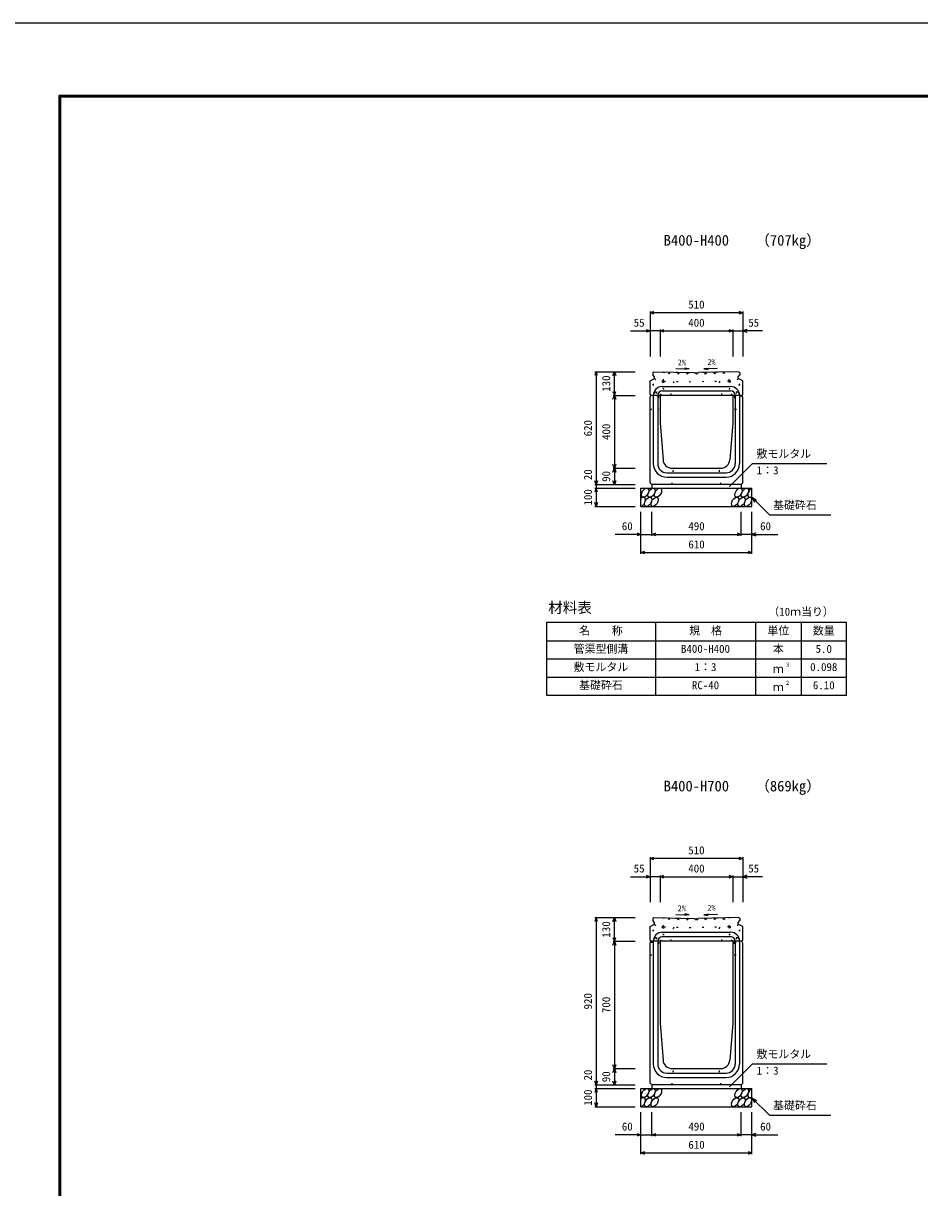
# Model space of a CAD drawing. Units: millimetres, scale not verified. Extents: x -12600 to 12600, y -5940 to 5940.
# Drawn here: x -4000 to 927, y -460 to 5940 of the extents above; entities that cross this region are included whole.
import ezdxf
from ezdxf.enums import TextEntityAlignment as Align

# ---------------------------------------------------------------- set-up
doc = ezdxf.new("R2010")
doc.units = ezdxf.units.MM
doc.header["$LTSCALE"] = 40
doc.linetypes.add('DOTTED', pattern=[1.75, 0.25, -1.5])
for name, color, linetype, lineweight in [('0-0_DIM', 7, 'Continuous', 25), ('0-1_Defpoints', 5, 'Continuous', 25), ('0-2_HATCH', 6, 'Continuous', 25), ('0-3_HYO', 3, 'Continuous', 25), ('0-4_HYO2', 4, 'Continuous', 25), ('0-5_OUTLINE', 3, 'Continuous', 25), ('0-6_OUTLINE2', 4, 'DOTTED', 25), ('0-7_TXT', 7, 'Continuous', 25), ('0-8_WAKU', 3, 'Continuous', 25)]:
    doc.layers.add(name, color=color, linetype=linetype, lineweight=lineweight)
doc.styles.add('ＭＳ ゴシック', font='')
doc.styles.get('ＭＳ ゴシック').set_extended_font_data('MS Gothic')

msp = doc.modelspace()

# ---------------------------------------------------------------- linework, layer by layer
at = {"layer": '0-0_DIM'}
for p, q in [((-555, 4356.54), (-555, 4109.04)), ((-45, 4356.54), (-45, 4109.04)), ((-45, 4349.04), (-555, 4349.04)), ((-663.38, 4249.04), (-555, 4249.04)), ((-500, 4249.04), (-555, 4249.04)), ((-500, 4256.54), (-500, 4109.04)), ((-500, 4249.04), (-100, 4249.04)), ((-100, 4256.54), (-100, 4109.04)), ((-100, 4249.04), (-45, 4249.04)), ((63.38, 4249.04), (-45, 4249.04)), ((-858.5, 4024.46), (-636, 4024.46)), ((-851, 4024.46), (-851, 3404.46)), ((-751, 3894.46), (-751, 4024.46)), ((-758.5, 3894.46), (-636, 3894.46)), ((-751, 3894.46), (-751, 3494.46)), ((-758.5, 3494.46), (-636, 3494.46)), ((-751, 3494.46), (-751, 3404.46)), ((-117.89, 3393.65), (8.34, 3519.89)), ((8.34, 3519.89), (416.24, 3519.89)), ((-858.5, 3404.46), (-636, 3404.46)), ((-851, 3404.46), (-851, 3384.46)), ((-858.5, 3384.46), (-636, 3384.46)), ((-851, 3384.46), (-851, 3284.46)), ((5, 3334.46), (100.76, 3238.71)), ((5, 3334.46), (30.98, 3319.46)), ((5, 3334.46), (20, 3308.48)), ((-858.5, 3284.46), (-636, 3284.46)), ((-605, 3023.1), (-605, 3254.46)), ((-545, 3123.1), (-545, 3254.46)), ((-55, 3123.1), (-55, 3254.46)), ((5, 3023.1), (5, 3254.46)), ((100.76, 3238.71), (438.31, 3238.71)), ((-605, 3130.6), (-746.79, 3130.6)), ((-605, 3130.6), (-545, 3130.6)), ((-545, 3130.6), (-55, 3130.6)), ((5, 3130.6), (-55, 3130.6)), ((5, 3130.6), (146.79, 3130.6)), ((-605, 3030.6), (5, 3030.6)), ((-555, 1356.54), (-555, 1109.04)), ((-45, 1349.04), (-555, 1349.04)), ((-45, 1356.54), (-45, 1109.04)), ((-663.38, 1249.04), (-555, 1249.04)), ((-500, 1249.04), (-555, 1249.04)), ((-500, 1256.54), (-500, 1109.04)), ((-500, 1249.04), (-100, 1249.04)), ((-100, 1256.54), (-100, 1109.04)), ((-100, 1249.04), (-45, 1249.04)), ((63.38, 1249.04), (-45, 1249.04)), ((-858.5, 1024.46), (-636, 1024.46)), ((-851, 1024.46), (-851, 104.46)), ((-751, 894.46), (-751, 1024.46)), ((-758.5, 894.46), (-636, 894.46)), ((-751, 894.46), (-751, 194.46)), ((-758.5, 194.46), (-636, 194.46)), ((-751, 194.46), (-751, 104.46)), ((-117.89, 93.65), (8.34, 219.89)), ((8.34, 219.89), (416.24, 219.89)), ((-858.5, 104.46), (-636, 104.46)), ((-858.5, 84.46), (-636, 84.46)), ((-851, 104.46), (-851, 84.46)), ((-851, 84.46), (-851, -15.54)), ((5, 34.46), (100.76, -61.29)), ((5, 34.46), (30.98, 19.46)), ((5, 34.46), (20, 8.48)), ((-858.5, -15.54), (-636, -15.54)), ((-605, -276.9), (-605, -45.54)), ((-545, -176.9), (-545, -45.54)), ((-55, -176.9), (-55, -45.54)), ((5, -276.9), (5, -45.54)), ((100.76, -61.29), (438.31, -61.29)), ((-605, -169.4), (-746.79, -169.4)), ((-605, -169.4), (-545, -169.4)), ((-545, -169.4), (-55, -169.4)), ((5, -169.4), (-55, -169.4)), ((5, -169.4), (146.79, -169.4)), ((-605, -269.4), (5, -269.4))]:
    msp.add_line(p, q, dxfattribs=at)
for points in [[(-533.86, 4341.34), (-555, 4349.04), (-533.86, 4356.73)], [(-66.14, 4356.73), (-45, 4349.04), (-66.14, 4341.34)], [(-576.14, 4256.73), (-555, 4249.04), (-576.14, 4241.34)], [(-478.86, 4241.34), (-500, 4249.04), (-478.86, 4256.73)], [(-121.14, 4256.73), (-100, 4249.04), (-121.14, 4241.34)], [(-23.86, 4256.73), (-45, 4249.04), (-23.86, 4241.34)], [(-843.3, 4003.32), (-851, 4024.46), (-858.7, 4003.32)], [(-758.7, 4003.32), (-751, 4024.46), (-743.3, 4003.32)], [(-758.7, 3915.61), (-751, 3894.46), (-743.3, 3915.61)], [(-758.7, 3873.32), (-751, 3894.46), (-743.3, 3873.32)], [(-743.3, 3515.61), (-751, 3494.46), (-758.7, 3515.61)], [(-758.7, 3473.32), (-751, 3494.46), (-743.3, 3473.32)], [(-843.3, 3425.61), (-851, 3404.46), (-858.7, 3425.61)], [(-743.3, 3425.61), (-751, 3404.46), (-758.7, 3425.61)], [(-843.3, 3363.32), (-851, 3384.46), (-858.7, 3363.32)], [(-843.3, 3305.61), (-851, 3284.46), (-858.7, 3305.61)], [(-626.14, 3138.29), (-605, 3130.6), (-626.14, 3122.9)], [(-523.86, 3122.9), (-545, 3130.6), (-523.86, 3138.29)], [(-76.14, 3138.29), (-55, 3130.6), (-76.14, 3122.9)], [(26.14, 3138.29), (5, 3130.6), (26.14, 3122.9)], [(-583.86, 3022.9), (-605, 3030.6), (-583.86, 3038.29)], [(-16.14, 3038.29), (5, 3030.6), (-16.14, 3022.9)], [(-533.86, 1341.34), (-555, 1349.04), (-533.86, 1356.73)], [(-66.14, 1356.73), (-45, 1349.04), (-66.14, 1341.34)], [(-576.14, 1256.73), (-555, 1249.04), (-576.14, 1241.34)], [(-478.86, 1241.34), (-500, 1249.04), (-478.86, 1256.73)], [(-121.14, 1256.73), (-100, 1249.04), (-121.14, 1241.34)], [(-23.86, 1256.73), (-45, 1249.04), (-23.86, 1241.34)], [(-843.3, 1003.32), (-851, 1024.46), (-858.7, 1003.32)], [(-758.7, 1003.32), (-751, 1024.46), (-743.3, 1003.32)], [(-758.7, 915.61), (-751, 894.46), (-743.3, 915.61)], [(-758.7, 873.32), (-751, 894.46), (-743.3, 873.32)], [(-743.3, 215.61), (-751, 194.46), (-758.7, 215.61)], [(-758.7, 173.32), (-751, 194.46), (-743.3, 173.32)], [(-843.3, 125.61), (-851, 104.46), (-858.7, 125.61)], [(-843.3, 63.32), (-851, 84.46), (-858.7, 63.32)], [(-743.3, 125.61), (-751, 104.46), (-758.7, 125.61)], [(-843.3, 5.61), (-851, -15.54), (-858.7, 5.61)], [(-626.14, -161.71), (-605, -169.4), (-626.14, -177.1)], [(-523.86, -177.1), (-545, -169.4), (-523.86, -161.71)], [(-76.14, -161.71), (-55, -169.4), (-76.14, -177.1)], [(26.14, -161.71), (5, -169.4), (26.14, -177.1)], [(-583.86, -277.1), (-605, -269.4), (-583.86, -261.71)], [(-16.14, -261.71), (5, -269.4), (-16.14, -277.1)]]:
    msp.add_lwpolyline(points, dxfattribs=at)
at = {"layer": '0-1_Defpoints'}
msp.add_lwpolyline([(-4200, -5940), (12600, -5940), (12600, 5940), (-4200, 5940)], close=True, dxfattribs=at)
at = {"layer": '0-2_HATCH', "linetype": 'DOTTED'}
for p, q in [((-480.47, 3972.99), (-479.43, 4022.98)), ((-480.47, 3972.99), (-299.97, 3969.45)), ((-450.12, 4013.92), (-445.79, 4018.08)), ((-445.79, 4018.08), (-449.95, 4022.4)), ((-426.47, 3971.93), (-426.47, 3966.1)), ((-354.29, 4016.29), (-350.14, 4011.96)), ((-350.14, 4011.96), (-345.81, 4016.12)), ((-304.2, 4015.22), (-299.96, 4019.46)), ((-299.96, 4010.98), (-304.2, 4015.22)), ((-119.47, 3973.23), (-299.97, 3969.45)), ((-299.96, 4019.46), (-295.71, 4015.22)), ((-295.71, 4015.22), (-299.96, 4010.98)), ((-249.8, 4012.03), (-254.13, 4016.18)), ((-245.64, 4016.35), (-249.8, 4012.03)), ((-173.47, 3972.1), (-173.47, 3966.1)), ((-154.15, 4018.27), (-149.99, 4022.6)), ((-149.82, 4014.12), (-154.15, 4018.27)), ((-119.47, 3973.23), (-120.51, 4023.22)), ((-486.59, 3967.36), (-426.47, 3966.1)), ((-113.34, 3967.36), (-173.47, 3966.1)), ((-486.59, 967.36), (-426.47, 966.1)), ((-480.47, 972.99), (-479.43, 1022.98)), ((-480.47, 972.99), (-299.97, 969.45)), ((-450.12, 1013.92), (-445.79, 1018.08)), ((-445.79, 1018.08), (-449.95, 1022.4)), ((-426.47, 971.93), (-426.47, 966.1)), ((-354.29, 1016.29), (-350.14, 1011.96)), ((-350.14, 1011.96), (-345.81, 1016.12)), ((-304.2, 1015.22), (-299.96, 1019.46)), ((-299.96, 1010.98), (-304.2, 1015.22)), ((-119.47, 973.23), (-299.97, 969.45)), ((-299.96, 1019.46), (-295.71, 1015.22)), ((-295.71, 1015.22), (-299.96, 1010.98)), ((-249.8, 1012.03), (-254.13, 1016.18)), ((-245.64, 1016.35), (-249.8, 1012.03)), ((-173.47, 972.1), (-173.47, 966.1)), ((-113.34, 967.36), (-173.47, 966.1)), ((-154.15, 1018.27), (-149.99, 1022.6)), ((-149.82, 1014.12), (-154.15, 1018.27)), ((-119.47, 973.23), (-120.51, 1023.22))]:
    msp.add_line(p, q, dxfattribs=at)
for points in [[(-486.59, 3967.36), (-485.43, 4023.1), (-299.97, 4019.46)], [(-449.95, 4022.4), (-454.28, 4018.25), (-450.12, 4013.92)], [(-345.81, 4016.12), (-349.97, 4020.44), (-354.29, 4016.29)], [(-113.34, 3967.36), (-114.51, 4023.34), (-299.97, 4019.46)], [(-254.13, 4016.18), (-249.97, 4020.51), (-245.64, 4016.35)], [(-149.99, 4022.6), (-145.66, 4018.44), (-149.82, 4014.12)], [(-486.59, 967.36), (-485.43, 1023.1), (-299.97, 1019.46)], [(-449.95, 1022.4), (-454.28, 1018.25), (-450.12, 1013.92)], [(-345.81, 1016.12), (-349.97, 1020.44), (-354.29, 1016.29)], [(-113.34, 967.36), (-114.51, 1023.34), (-299.97, 1019.46)], [(-254.13, 1016.18), (-249.97, 1020.51), (-245.64, 1016.35)], [(-149.99, 1022.6), (-145.66, 1018.44), (-149.82, 1014.12)]]:
    msp.add_lwpolyline(points, dxfattribs=at)
for points in [[(-395.8, 4017.1), (-399.96, 4021.42), (-404.28, 4017.27), (-400.13, 4012.94)], [(-204.14, 4017.23), (-199.98, 4021.56), (-195.65, 4017.4), (-199.81, 4013.07)], [(-395.8, 1017.1), (-399.96, 1021.42), (-404.28, 1017.27), (-400.13, 1012.94)], [(-204.14, 1017.23), (-199.98, 1021.56), (-195.65, 1017.4), (-199.81, 1013.07)]]:
    msp.add_lwpolyline(points, close=True, dxfattribs=at)
at = {"layer": '0-2_HATCH'}
for centre, start_param, end_param in [((-600.7, 3309.46), 3.7419964, 7.318141), ((2, 3359.46), 0.6666252, 4.1103269), ((2, 59.46), 0.6666252, 4.1103269), ((-600.7, 9.46), 3.7419964, 7.318141)]:
    msp.add_ellipse(centre, major_axis=(14.54, 23.54), ratio=0.5792, start_param=start_param, end_param=end_param, dxfattribs=at)
for centre in [(-582.11, 3359.46), (-565.23, 3309.46), (-546.63, 3359.46), (-529.75, 3309.46), (-511.16, 3359.46), (-87.55, 3309.46), (-68.95, 3359.46), (-52.07, 3309.46), (-33.48, 3359.46), (-16.59, 3309.46), (-582.11, 59.46), (-546.63, 59.46), (-511.16, 59.46), (-68.95, 59.46), (-33.48, 59.46), (-565.23, 9.46), (-529.75, 9.46), (-87.55, 9.46), (-52.07, 9.46), (-16.59, 9.46)]:
    msp.add_ellipse(centre, major_axis=(14.54, 23.54), ratio=0.5792, dxfattribs=at)
at = {"layer": '0-3_HYO'}
for p, q in [((-525, 2646.36), (-525, 2246.36)), ((25, 2646.36), (25, 2246.36)), ((275, 2646.36), (275, 2246.36)), ((-1125, 2546.36), (525, 2546.36))]:
    msp.add_line(p, q, dxfattribs=at)
msp.add_lwpolyline([(-1125, 2246.36), (525, 2246.36), (525, 2646.36), (-1125, 2646.36)], close=True, dxfattribs=at)
at = {"layer": '0-4_HYO2'}
for p, q in [((-1125, 2446.36), (525, 2446.36)), ((-1125, 2346.36), (525, 2346.36))]:
    msp.add_line(p, q, dxfattribs=at)
at = {"layer": '0-5_OUTLINE'}
for p, q in [((-555, 3974.46), (-530, 3987.46)), ((-555, 3900.46), (-555, 3974.46)), ((-533.31, 4024.04), (-539, 4018.46)), ((-539, 4018.46), (-539, 4007.46)), ((-530, 3997.46), (-539, 4007.46)), ((-533.31, 4024.04), (-312, 4019.7)), ((-530, 3987.46), (-530, 3997.46)), ((-291, 4016.46), (-288, 4019.71)), ((-67, 4024.34), (-288, 4019.71)), ((-70, 3997.46), (-61, 4007.46)), ((-70, 3987.46), (-70, 3997.46)), ((-67, 4024.34), (-61, 4018.46)), ((-61, 4018.46), (-61, 4007.46)), ((-555, 3900.46), (-549, 3894.46)), ((-555, 3884.46), (-550, 3894.46)), ((-555, 3414.46), (-555, 3884.46)), ((-50, 3894.46), (-550, 3894.46)), ((-500, 3894.46), (-500, 3744.46)), ((-100, 3894.46), (-100, 3744.46)), ((-51, 3894.46), (-45, 3900.46)), ((-45, 3884.46), (-50, 3894.46)), ((-45, 3414.46), (-45, 3884.46)), ((-500, 3744.46), (-483.68, 3540.48)), ((-100, 3744.46), (-116.32, 3540.48)), ((-433.84, 3494.46), (-166.16, 3494.46)), ((-555, 3414.46), (-545, 3404.46)), ((-55, 3404.46), (-545, 3404.46)), ((-545, 3404.46), (-545, 3384.46)), ((-55, 3404.46), (-45, 3414.46)), ((-55, 3404.46), (-55, 3384.46)), ((-605, 3384.46), (5, 3384.46)), ((-605, 3284.46), (-605, 3384.46)), ((5, 3284.46), (5, 3384.46)), ((-605, 3284.46), (5, 3284.46)), ((-67, 1024.34), (-288, 1019.71)), ((-67, 1024.34), (-61, 1018.46)), ((-555, 974.46), (-530, 987.46)), ((-555, 900.46), (-555, 974.46)), ((-533.31, 1024.04), (-539, 1018.46)), ((-539, 1018.46), (-539, 1007.46)), ((-530, 997.46), (-539, 1007.46)), ((-533.31, 1024.04), (-312, 1019.7)), ((-530, 987.46), (-530, 997.46)), ((-291, 1016.46), (-288, 1019.71)), ((-70, 997.46), (-61, 1007.46)), ((-70, 987.46), (-70, 997.46)), ((-61, 1018.46), (-61, 1007.46)), ((-555, 900.46), (-549, 894.46)), ((-51, 894.46), (-45, 900.46)), ((-555, 884.46), (-550, 894.46)), ((-555, 114.46), (-555, 884.46)), ((-50, 894.46), (-550, 894.46)), ((-500, 894.46), (-500, 444.46)), ((-100, 894.46), (-100, 444.46)), ((-45, 884.46), (-50, 894.46)), ((-45, 114.46), (-45, 884.46)), ((-500, 444.46), (-483.68, 240.48)), ((-100, 444.46), (-116.32, 240.48)), ((-433.84, 194.46), (-166.16, 194.46)), ((-605, 84.46), (5, 84.46)), ((-605, -15.54), (-605, 84.46)), ((-555, 114.46), (-545, 104.46)), ((-55, 104.46), (-545, 104.46)), ((-545, 104.46), (-545, 84.46)), ((-55, 104.46), (-45, 114.46)), ((-55, 104.46), (-55, 84.46)), ((5, -15.54), (5, 84.46)), ((-605, -15.54), (5, -15.54))]:
    msp.add_line(p, q, dxfattribs=at)
for points in [[(-291, 4016.46), (-309, 4016.46), (-312, 4019.7)], [(-45, 3900.46), (-45, 3974.46), (-70, 3987.46)], [(-291, 1016.46), (-309, 1016.46), (-312, 1019.7)], [(-45, 900.46), (-45, 974.46), (-70, 987.46)]]:
    msp.add_lwpolyline(points, dxfattribs=at)
for centre, start, end in [((-433.84, 3544.46), 184.57392, 270), ((-166.16, 3544.46), 270, 355.42608), ((-433.84, 244.46), 184.57392, 270), ((-166.16, 244.46), 270, 355.42608)]:
    msp.add_arc(centre, 50, start, end, dxfattribs=at)
at = {"layer": '0-6_OUTLINE2'}
for p, q in [((-490.79, 3894.46), (-553.4, 3975.29)), ((-531.41, 3986.73), (-447.82, 3894.46)), ((-68.59, 3986.73), (-152.18, 3894.46)), ((-109.21, 3894.46), (-46.6, 3975.29)), ((-531, 3914.96), (-519, 3914.96)), ((-531, 3914.96), (-531, 3889.96)), ((-519, 3914.96), (-519, 3889.96)), ((-441.5, 3894.46), (-426.5, 3966.1)), ((-158.5, 3894.46), (-173.5, 3966.1)), ((-81, 3914.96), (-69, 3914.96)), ((-81, 3914.96), (-81, 3889.96)), ((-69, 3914.96), (-69, 3889.96)), ((-508, 3889.96), (-552.25, 3889.96)), ((-508, 3889.96), (-508, 3819.46)), ((-90, 3889.96), (-90, 3819.46)), ((-47.75, 3889.96), (-90, 3889.96)), ((-555, 3819.46), (-508, 3819.46)), ((-90, 3819.46), (-45, 3819.46)), ((-435, 3404.46), (-425, 3494.46)), ((-165, 3404.46), (-175, 3494.46)), ((-490.79, 894.46), (-553.4, 975.29)), ((-531.41, 986.73), (-447.82, 894.46)), ((-441.5, 894.46), (-426.53, 966.1)), ((-158.5, 894.46), (-173.47, 966.1)), ((-68.59, 986.73), (-152.18, 894.46)), ((-109.21, 894.46), (-46.6, 975.29)), ((-531, 914.96), (-519, 914.96)), ((-531, 914.96), (-531, 889.96)), ((-519, 914.96), (-519, 889.96)), ((-81, 914.96), (-69, 914.96)), ((-81, 914.96), (-81, 889.96)), ((-69, 914.96), (-69, 889.96)), ((-552.25, 889.96), (-508, 889.96)), ((-508, 889.96), (-508, 819.46)), ((-92, 889.96), (-92, 819.46)), ((-92, 889.96), (-47.75, 889.96)), ((-555, 819.46), (-508, 819.46)), ((-92, 819.46), (-45, 819.46)), ((-435, 104.46), (-425, 194.46)), ((-165, 104.46), (-175, 194.46))]:
    msp.add_line(p, q, dxfattribs=at)
at = {"layer": '0-6_OUTLINE2', "linetype": 'Continuous'}
for p, q in [((-488, 3943.46), (-112, 3943.46)), ((-488, 3919.46), (-112, 3919.46)), ((-537, 3894.46), (-537, 3519.46)), ((-513, 3894.46), (-513, 3519.46)), ((-87, 3894.46), (-87, 3519.46)), ((-63, 3894.46), (-63, 3519.46)), ((-463, 3469.46), (-137, 3469.46)), ((-463, 3445.46), (-137, 3445.46)), ((-488, 943.46), (-112, 943.46)), ((-488, 919.46), (-112, 919.46)), ((-537, 894.46), (-537, 219.46)), ((-513, 894.46), (-513, 219.46)), ((-87, 894.46), (-87, 219.46)), ((-63, 894.46), (-63, 219.46)), ((-463, 169.46), (-137, 169.46)), ((-463, 145.46), (-137, 145.46))]:
    msp.add_line(p, q, dxfattribs=at)
for centre, radius, start, end in [((-488, 3894.46), 49, 90, 180), ((-488, 3894.46), 25, 90, 180), ((-112, 3894.46), 49, 0, 90), ((-112, 3894.46), 25, 0, 90), ((-463, 3519.46), 74, 180, 270), ((-463, 3519.46), 50, 180, 270), ((-137, 3519.46), 50, 270, 0), ((-137, 3519.46), 74, 270, 0), ((-488, 894.46), 49, 90, 180), ((-488, 894.46), 25, 90, 180), ((-112, 894.46), 49, 0, 90), ((-112, 894.46), 25, 0, 90), ((-463, 219.46), 74, 180, 270), ((-463, 219.46), 50, 180, 270), ((-137, 219.46), 50, 270, 0), ((-137, 219.46), 74, 270, 0)]:
    msp.add_arc(centre, radius, start, end, dxfattribs=at)
at = {"layer": '0-7_TXT'}
for p, q in [((-339.53, 4040.24), (-363.08, 4044.87)), ((-258.93, 4040.33), (-235.21, 4036.65)), ((-339.53, 1040.24), (-363.08, 1044.87)), ((-258.93, 1040.33), (-235.21, 1036.65))]:
    msp.add_line(p, q, dxfattribs=at)
for points in [[(-412.53, 4041.67), (-339.53, 4040.24), (-363.25, 4036.54)], [(-184.41, 4041.89), (-258.93, 4040.33), (-235.38, 4044.99)], [(-412.53, 1041.67), (-339.53, 1040.24), (-363.25, 1036.54)], [(-184.41, 1041.89), (-258.93, 1040.33), (-235.38, 1044.99)]]:
    msp.add_lwpolyline(points, dxfattribs=at)
at = {"layer": '0-8_WAKU', "lineweight": 50}
msp.add_lwpolyline([(-3800, -5540), (12200, -5540), (12200, 5540), (-3800, 5540)], close=True, dxfattribs=at)

# ---------------------------------------------------------------- texts
at = {"layer": '0-0_DIM', "style": 'ＭＳ ゴシック'}
for s, p in [('510', (-345, 4359.04)), ('55', (-644.84, 4259.04)), ('400', (-345, 4259.04)), ('55', (-15.16, 4259.04)), ('敷モルタル', (30.38, 3538.62)), ('1：3', (31.38, 3447.93)), ('基礎砕石', (121.32, 3255.88)), ('60', (-710, 3140.6)), ('490', (-344.47, 3140.6)), ('60', (50, 3140.6)), ('610', (-344.47, 3040.6)), ('510', (-345, 1359.04)), ('55', (-644.84, 1259.04)), ('400', (-345, 1259.04)), ('55', (-15.16, 1259.04)), ('敷モルタル', (30.38, 238.62)), ('1：3', (31.38, 147.93)), ('基礎砕石', (121.32, -44.12)), ('60', (-710, -159.4)), ('490', (-344.47, -159.4)), ('60', (50, -159.4)), ('610', (-344.47, -259.4))]:
    msp.add_text(s, height=43.99, dxfattribs=at).set_placement(p, align=Align.BOTTOM_LEFT)
for s, p in [('130', (-761, 3914.46)), ('620', (-861, 3669.46)), ('400', (-761, 3649.46)), ('20', (-861, 3428.78)), ('90', (-761, 3419.46)), ('100', (-861, 3289.46)), ('130', (-761, 914.46)), ('920', (-861, 519.46)), ('700', (-761, 499.46)), ('20', (-861, 128.78)), ('90', (-761, 119.46)), ('100', (-861, -10.54))]:
    msp.add_text(s, height=43.99, rotation=90, dxfattribs=at).set_placement(p, align=Align.BOTTOM_LEFT)
at = {"layer": '0-7_TXT', "style": 'ＭＳ ゴシック'}
for s, height, p in [('B400-H400', 58.65, (-480, 4700.44)), ('（707kg）', 58.65, (23.7, 4700.44)), ('2%', 32.99, (-402.71, 4049.33)), ('2%', 32.99, (-239.82, 4051.78)), ('材料表', 58.65, (-1115, 2681.36)), ('（10ｍ当り）', 43.99, (95, 2670.36)), ('名\u3000\u3000称', 43.99, (-945, 2566.36)), ('規\u3000格', 43.99, (-340, 2566.36)), ('単位', 43.99, (90, 2566.36)), ('数量', 43.99, (340, 2566.36)), ('管渠型側溝', 43.99, (-975, 2466.36)), ('B400-H400', 43.99, (-385, 2466.36)), ('本', 43.99, (120, 2466.36)), ('5.0', 43.99, (355, 2466.36)), ('敷モルタル', 43.99, (-975, 2366.36)), ('1：3', 43.99, (-310, 2366.36)), ('ｍ', 43.99, (120, 2356.36)), ('３', 21.99, (185.54, 2396.73)), ('0.098', 43.99, (325, 2366.36)), ('基礎砕石', 43.99, (-945, 2266.36)), ('RC-40', 43.99, (-325, 2266.36)), ('２', 21.99, (185.54, 2296.73)), ('6.10', 43.99, (340, 2266.36)), ('ｍ', 43.99, (120, 2256.36)), ('B400-H700', 58.65, (-480, 1700.44)), ('（869kg）', 58.65, (23.7, 1700.44)), ('2%', 32.99, (-402.71, 1049.33)), ('2%', 32.99, (-239.82, 1051.78))]:
    msp.add_text(s, height=height, dxfattribs=at).set_placement(p, align=Align.BOTTOM_LEFT)

doc.saveas('drawing.dxf')
